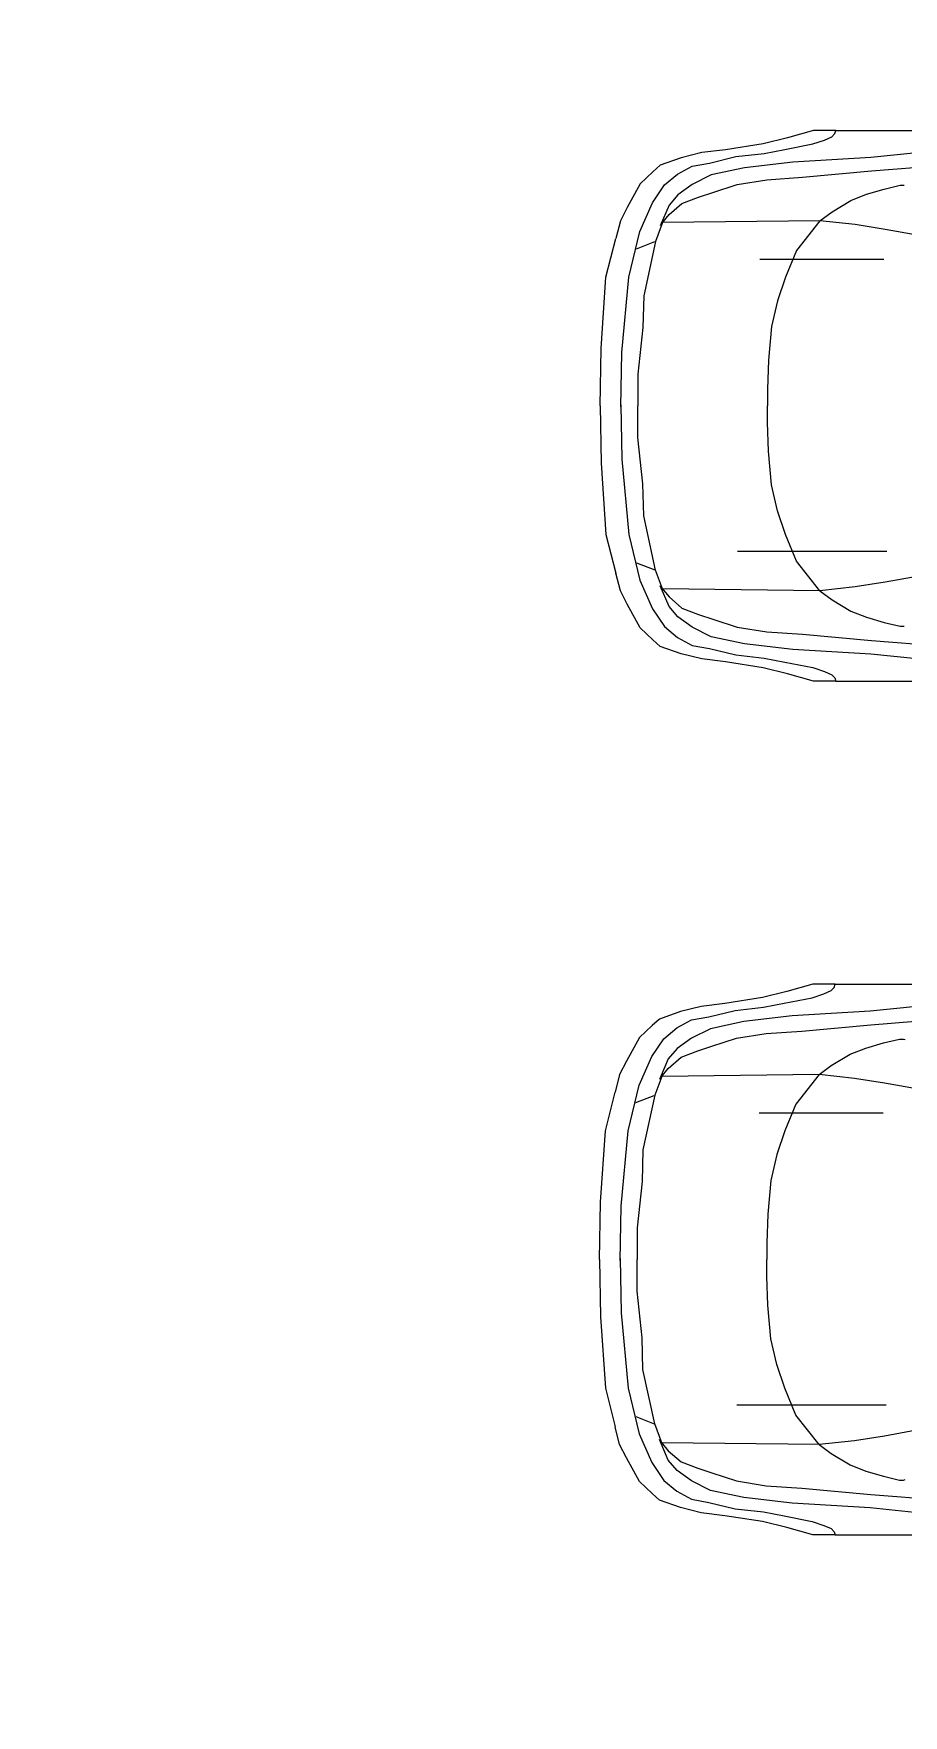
# Model space of a CAD drawing. Header units: millimetres. Extents: x 10193 to 57833, y 9963 to 44360.
# Drawn here: x 50660 to 53434, y 23817 to 29179 of the extents above; entities that cross this region are included whole.
import ezdxf

# ---------------------------------------------------------------- set-up
doc = ezdxf.new("R2010")
doc.units = ezdxf.units.MM
doc.layers.add('free-dwg.com', color=7, linetype='Continuous')
doc.layers.add('Стены', color=7, linetype='Continuous')

msp = doc.modelspace()

# ---------------------------------------------------------------- hatches: boundary and pattern name
at = {"layer": 'Стены'}
h = msp.add_hatch(dxfattribs=at)
h.set_pattern_fill('ANSI32', color=256, scale=10)
h.paths.add_polyline_path([(57833.4, 42702.7), (10593.4, 42702.7), (10593.4, 9962.7), (26833.4, 9962.7), (26833.4, 14962.7), (57833.4, 14962.7)])
h.paths.add_polyline_path([(10713.4, 42582.7), (57713.4, 42582.7), (57713.4, 15082.7), (26713.4, 15082.7), (26713.4, 10082.7), (10713.4, 10082.7)], flags=16)
h.paths.add_polyline_path([(10963.4, 42332.7), (57463.4, 42332.7), (57463.4, 15332.7), (26463.4, 15332.7), (26463.4, 10332.7), (10963.4, 10332.7)], flags=0)
h.paths.add_polyline_path([(57463.4, 42332.7), (10963.4, 42332.7), (10963.4, 10332.7), (26463.4, 10332.7), (26463.4, 15332.7), (57463.4, 15332.7)], flags=0)
h = msp.add_hatch(dxfattribs=at)
h.set_pattern_fill('ANSI36', color=256, scale=10)
h.paths.add_polyline_path([(57713.4, 42582.7), (10713.4, 42582.7), (10713.4, 10082.7), (26713.4, 10082.7), (26713.4, 15082.7), (57713.4, 15082.7)])
h.paths.add_polyline_path([(10963.4, 42332.7), (57463.4, 42332.7), (57463.4, 15332.7), (26463.4, 15332.7), (26463.4, 10332.7), (10963.4, 10332.7)], flags=16)

# ---------------------------------------------------------------- linework, layer by layer
at = {"layer": 'free-dwg.com'}
for p, q in [((53147.4, 28870.7), (53064.8, 28847.2)), ((53218.5, 28870.7), (53147.4, 28870.7)), ((53183, 28840.3), (53205.8, 28850.4)), ((53205.8, 28850.4), (53215.9, 28860.6)), ((53215.9, 28860.6), (53218.5, 28870.7)), ((53218.5, 28870.7), (53616.2, 28870.7)), ((52791, 28800), (52724.9, 28783.5)), ((52866.5, 28809.4), (52791, 28800)), ((52986.9, 28828.3), (52866.5, 28809.4)), ((52899.3, 28787.2), (52990.5, 28797.3)), ((53064.8, 28847.2), (52986.9, 28828.3)), ((52990.5, 28797.3), (53056.4, 28809.9)), ((53056.4, 28809.9), (53145, 28827.7)), ((53145, 28827.7), (53183, 28840.3)), ((53626.3, 28815), (53329.9, 28784.6)), ((52658.8, 28759.9), (52635.2, 28738.7)), ((52724.9, 28783.5), (52658.8, 28759.9)), ((52713.3, 28731.8), (52760.7, 28757.1)), ((52760.7, 28757.1), (52815.7, 28766.9)), ((52815.7, 28766.9), (52899.3, 28787.2)), ((52927.2, 28751.7), (52820.8, 28729)), ((53081.7, 28769.5), (52927.2, 28751.7)), ((53329.9, 28784.6), (53081.7, 28769.5)), ((53112.1, 28721.4), (53332.5, 28741.6)), ((53332.5, 28741.6), (53654.1, 28766.9)), ((52595.1, 28701), (52552.6, 28625.5)), ((52635.2, 28738.7), (52595.1, 28701)), ((52634.2, 28640.2), (52672.2, 28697)), ((52672.2, 28697), (52713.3, 28731.8)), ((52760, 28698.6), (52714.4, 28665.7)), ((52820.8, 28729), (52760, 28698.6)), ((52825.9, 28673.3), (52904.4, 28698.6)), ((52904.4, 28698.6), (52998.1, 28713.8)), ((52998.1, 28713.8), (53112.1, 28721.4)), ((53372.7, 28683.8), (53424.1, 28695.9)), ((53424.1, 28695.9), (53436.2, 28695.9)), ((52593.1, 28548.6), (52634.2, 28640.2)), ((52714.4, 28665.7), (52686.6, 28632.8)), ((52686.6, 28602.4), (52727.1, 28637.9)), ((52727.1, 28637.9), (52780.3, 28658.1)), ((52780.3, 28658.1), (52825.9, 28673.3)), ((53206.5, 28611.3), (53266.9, 28647.6)), ((53266.9, 28647.6), (53316.8, 28667.2)), ((53316.8, 28667.2), (53372.7, 28683.8)), ((52531.4, 28583), (52517.2, 28526.5)), ((52552.6, 28625.5), (52531.4, 28583)), ((52686.6, 28632.8), (52658.7, 28567)), ((52663.8, 28574.6), (52686.6, 28602.4)), ((53167.2, 28582.7), (52665.8, 28577)), ((53167.2, 28582.7), (53092.7, 28488.5)), ((53167.2, 28582.7), (53206.5, 28611.3)), ((53280.5, 28570.6), (53167.2, 28582.7)), ((52558.3, 28403.3), (52593.1, 28548.6)), ((52665.8, 28577), (52643.7, 28517)), ((53375.7, 28555.5), (53280.5, 28570.6)), ((53478.5, 28537.4), (53375.7, 28555.5)), ((52485.6, 28403.3), (52517.2, 28526.5)), ((52582.7, 28493.6), (52641, 28516.4)), ((52643.7, 28517), (52605.8, 28343.2)), ((53092.7, 28488.5), (53057.9, 28403.3)), ((53371.6, 28459.7), (52976.1, 28459.7)), ((52469.8, 28175.8), (52485.6, 28403.3)), ((52536.2, 28163.2), (52558.3, 28403.3)), ((53057.9, 28403.3), (53032.6, 28327.4)), ((52605.8, 28343.2), (52602.6, 28242.1)), ((53032.6, 28327.4), (53013.6, 28245.3)), ((52602.6, 28242.1), (52586.8, 28093.7)), ((53013.6, 28245.3), (53004.2, 28137.9)), ((52466.6, 27992.6), (52469.8, 28175.8)), ((52533, 27989.4), (52536.2, 28163.2)), ((53004.2, 28137.9), (53001, 28046.3)), ((52586.8, 28093.7), (52586.8, 27992.8)), ((53001, 28046.3), (53001, 27992.8)), ((52466.6, 27993.1), (52469.8, 27809.9)), ((52533, 27996.3), (52536.2, 27822.5)), ((52586.8, 27892), (52586.8, 27992.8)), ((53001, 27939.4), (53001, 27992.8)), ((53004.2, 27847.8), (53001, 27939.4)), ((52602.6, 27743.5), (52586.8, 27892)), ((53013.6, 27740.4), (53004.2, 27847.8)), ((52469.8, 27809.9), (52485.6, 27582.4)), ((52536.2, 27822.5), (52558.3, 27582.4)), ((52605.8, 27642.5), (52602.6, 27743.5)), ((53032.6, 27658.2), (53013.6, 27740.4)), ((52643.7, 27468.7), (52605.8, 27642.5)), ((53057.9, 27582.4), (53032.6, 27658.2)), ((52485.6, 27582.4), (52517.2, 27459.2)), ((52558.3, 27582.4), (52593.1, 27437.1)), ((53092.7, 27497.1), (53057.9, 27582.4)), ((53381.1, 27528.2), (52905.4, 27528.2)), ((52531.4, 27402.6), (52517.2, 27459.2)), ((52582.7, 27492.1), (52641, 27469.3)), ((52665.8, 27408.7), (52643.7, 27468.7)), ((53167.2, 27403), (53092.7, 27497.1)), ((52552.6, 27360.2), (52531.4, 27402.6)), ((52593.1, 27437.1), (52634.2, 27345.5)), ((52686.6, 27352.9), (52658.7, 27418.7)), ((52663.8, 27411.1), (52686.6, 27383.3)), ((53167.2, 27403), (52665.8, 27408.7)), ((53280.5, 27415.1), (53167.2, 27403)), ((53167.2, 27403), (53206.5, 27374.3)), ((53375.7, 27430.2), (53280.5, 27415.1)), ((53478.5, 27448.3), (53375.7, 27430.2)), ((52595.1, 27284.7), (52552.6, 27360.2)), ((52686.6, 27383.3), (52727.1, 27347.8)), ((52714.4, 27320), (52686.6, 27352.9)), ((52727.1, 27347.8), (52780.3, 27327.6)), ((53206.5, 27374.3), (53266.9, 27338.1)), ((52634.2, 27345.5), (52672.2, 27288.6)), ((52760, 27287.1), (52714.4, 27320)), ((52780.3, 27327.6), (52825.9, 27312.4)), ((52825.9, 27312.4), (52904.4, 27287.1)), ((53266.9, 27338.1), (53316.8, 27318.5)), ((53316.8, 27318.5), (53372.7, 27301.9)), ((53372.7, 27301.9), (53424.1, 27289.8)), ((52635.2, 27247), (52595.1, 27284.7)), ((52658.8, 27225.8), (52635.2, 27247)), ((52672.2, 27288.6), (52713.3, 27253.9)), ((52713.3, 27253.9), (52760.7, 27228.6)), ((52820.8, 27256.7), (52760, 27287.1)), ((52927.2, 27233.9), (52820.8, 27256.7)), ((52904.4, 27287.1), (52998.1, 27271.9)), ((52998.1, 27271.9), (53112.1, 27264.3)), ((53112.1, 27264.3), (53332.5, 27244.1)), ((53332.5, 27244.1), (53654.1, 27218.8)), ((53424.1, 27289.8), (53436.2, 27289.8)), ((52724.9, 27202.2), (52658.8, 27225.8)), ((52791, 27185.7), (52724.9, 27202.2)), ((52760.7, 27228.6), (52815.7, 27218.8)), ((52815.7, 27218.8), (52899.3, 27198.5)), ((52899.3, 27198.5), (52990.5, 27188.4)), ((53081.7, 27216.2), (52927.2, 27233.9)), ((52990.5, 27188.4), (53056.4, 27175.7)), ((53329.9, 27201), (53081.7, 27216.2)), ((53626.3, 27170.7), (53329.9, 27201)), ((52866.5, 27176.3), (52791, 27185.7)), ((52986.9, 27157.4), (52866.5, 27176.3)), ((53064.8, 27138.5), (52986.9, 27157.4)), ((53056.4, 27175.7), (53145, 27158)), ((53147.4, 27114.9), (53064.8, 27138.5)), ((53145, 27158), (53183, 27145.4)), ((53183, 27145.4), (53205.8, 27135.3)), ((53205.8, 27135.3), (53215.9, 27125.1)), ((53218.5, 27115), (53147.4, 27114.9)), ((53215.9, 27125.1), (53218.5, 27115)), ((53218.5, 27115), (53616.2, 27115)), ((53062.6, 26124.9), (52984.8, 26106)), ((53145.3, 26148.5), (53062.6, 26124.9)), ((53142.9, 26105.4), (53180.9, 26118)), ((53216.3, 26148.4), (53145.3, 26148.5)), ((53180.9, 26118), (53203.7, 26128.2)), ((53203.7, 26128.2), (53213.8, 26138.3)), ((53213.8, 26138.3), (53216.3, 26148.4)), ((53216.3, 26148.4), (53614, 26148.4)), ((52722.8, 26061.2), (52656.7, 26037.6)), ((52788.9, 26077.7), (52722.8, 26061.2)), ((52864.4, 26087.2), (52788.9, 26077.7)), ((52813.6, 26044.7), (52897.2, 26064.9)), ((52984.8, 26106), (52864.4, 26087.2)), ((52897.2, 26064.9), (52988.4, 26075)), ((52988.4, 26075), (53054.2, 26087.7)), ((53054.2, 26087.7), (53142.9, 26105.4)), ((53327.8, 26062.4), (53079.6, 26047.2)), ((53624.1, 26092.7), (53327.8, 26062.4)), ((52633.1, 26016.4), (52592.9, 25978.7)), ((52656.7, 26037.6), (52633.1, 26016.4)), ((52670, 25974.8), (52711.1, 26009.5)), ((52711.1, 26009.5), (52758.6, 26034.8)), ((52758.6, 26034.8), (52813.6, 26044.7)), ((52925, 26029.5), (52818.7, 26006.7)), ((53079.6, 26047.2), (52925, 26029.5)), ((53110, 25999.1), (53330.3, 26019.4)), ((53330.3, 26019.4), (53652, 26044.7)), ((52592.9, 25978.7), (52550.5, 25903.2)), ((52632.1, 25917.9), (52670, 25974.8)), ((52757.9, 25976.3), (52712.3, 25943.4)), ((52818.7, 26006.7), (52757.9, 25976.3)), ((52823.7, 25951), (52902.3, 25976.3)), ((52902.3, 25976.3), (52996, 25991.5)), ((52996, 25991.5), (53110, 25999.1)), ((53314.7, 25944.9), (53370.6, 25961.6)), ((53370.6, 25961.6), (53422, 25973.6)), ((53422, 25973.6), (53434, 25973.6)), ((53434, 25973.6), (53440.1, 25972.1)), ((52550.5, 25903.2), (52529.2, 25860.8)), ((52591, 25826.3), (52632.1, 25917.9)), ((52684.4, 25910.5), (52656.6, 25844.7)), ((52712.3, 25943.4), (52684.4, 25910.5)), ((52684.4, 25880.2), (52724.9, 25915.6)), ((52724.9, 25915.6), (52778.1, 25935.8)), ((52778.1, 25935.8), (52823.7, 25951)), ((53204.3, 25889.1), (53264.8, 25925.3)), ((53264.8, 25925.3), (53314.7, 25944.9)), ((52529.2, 25860.8), (52515.1, 25804.2)), ((52663.7, 25854.7), (52641.6, 25794.7)), ((52661.6, 25852.3), (52684.4, 25880.2)), ((53165.1, 25860.4), (52663.7, 25854.7)), ((53165.1, 25860.4), (53090.6, 25766.3)), ((53165.1, 25860.4), (53204.3, 25889.1)), ((53278.4, 25848.3), (53165.1, 25860.4)), ((53373.6, 25833.2), (53278.4, 25848.3)), ((52483.5, 25681), (52515.1, 25804.2)), ((52556.2, 25681), (52591, 25826.3)), ((52580.6, 25771.4), (52638.8, 25794.1)), ((52641.6, 25794.7), (52603.6, 25621)), ((53476.4, 25815.1), (53373.6, 25833.2)), ((53090.6, 25766.3), (53055.8, 25681)), ((53369.5, 25737.4), (52973.9, 25737.4)), ((52467.7, 25453.5), (52483.5, 25681)), ((52534.1, 25440.9), (52556.2, 25681)), ((53055.8, 25681), (53030.5, 25605.2)), ((52603.6, 25621), (52600.5, 25519.9)), ((53030.5, 25605.2), (53011.5, 25523)), ((52600.5, 25519.9), (52584.6, 25371.4)), ((53011.5, 25523), (53002, 25415.6)), ((52464.5, 25270.3), (52467.7, 25453.5)), ((52530.9, 25267.2), (52534.1, 25440.9)), ((52584.6, 25371.4), (52584.6, 25270.6)), ((53002, 25415.6), (52998.9, 25324)), ((52998.9, 25324), (52998.9, 25270.6)), ((52464.5, 25270.8), (52467.7, 25087.6)), ((52530.9, 25274), (52534.1, 25100.3)), ((52584.6, 25169.8), (52584.6, 25270.6)), ((52998.9, 25217.1), (52998.9, 25270.6)), ((53002, 25125.5), (52998.9, 25217.1)), ((52600.5, 25021.3), (52584.6, 25169.8)), ((52534.1, 25100.3), (52556.2, 24860.2)), ((53011.5, 25018.1), (53002, 25125.5)), ((52467.7, 25087.6), (52483.5, 24860.2)), ((52603.6, 24920.2), (52600.5, 25021.3)), ((53030.5, 24936), (53011.5, 25018.1)), ((53055.8, 24860.2), (53030.5, 24936)), ((52641.6, 24746.4), (52603.6, 24920.2)), ((52483.5, 24860.2), (52515.1, 24737)), ((52556.2, 24860.2), (52591, 24714.9)), ((53090.6, 24774.9), (53055.8, 24860.2)), ((53378.9, 24805.9), (52903.3, 24805.9)), ((53165.1, 24680.8), (53090.6, 24774.9)), ((52529.2, 24680.4), (52515.1, 24737)), ((52580.6, 24769.8), (52638.8, 24747)), ((52663.7, 24686.4), (52641.6, 24746.4)), ((53476.4, 24726.1), (53373.6, 24707.9)), ((52550.5, 24637.9), (52529.2, 24680.4)), ((52591, 24714.9), (52632.1, 24623.2)), ((52684.4, 24630.6), (52656.6, 24696.4)), ((52661.6, 24688.8), (52684.4, 24661)), ((53165.1, 24680.8), (52663.7, 24686.4)), ((53278.4, 24692.8), (53165.1, 24680.8)), ((53165.1, 24680.8), (53204.3, 24652.1)), ((53373.6, 24707.9), (53278.4, 24692.8)), ((52592.9, 24562.5), (52550.5, 24637.9)), ((52632.1, 24623.2), (52670, 24566.4)), ((52684.4, 24661), (52724.9, 24625.6)), ((52712.3, 24597.7), (52684.4, 24630.6)), ((52724.9, 24625.6), (52778.1, 24605.3)), ((53204.3, 24652.1), (53264.8, 24615.8)), ((53264.8, 24615.8), (53314.7, 24596.2)), ((52633.1, 24524.7), (52592.9, 24562.5)), ((52670, 24566.4), (52711.1, 24531.6)), ((52757.9, 24564.8), (52712.3, 24597.7)), ((52818.7, 24534.5), (52757.9, 24564.8)), ((52778.1, 24605.3), (52823.7, 24590.1)), ((52823.7, 24590.1), (52902.3, 24564.8)), ((52902.3, 24564.8), (52996, 24549.6)), ((53314.7, 24596.2), (53370.6, 24579.6)), ((53370.6, 24579.6), (53422, 24567.5)), ((53422, 24567.5), (53434, 24567.5)), ((53434, 24567.5), (53440.1, 24569)), ((52656.7, 24503.5), (52633.1, 24524.7)), ((52711.1, 24531.6), (52758.6, 24506.4)), ((52758.6, 24506.4), (52813.6, 24496.5)), ((52925, 24511.7), (52818.7, 24534.5)), ((53079.6, 24494), (52925, 24511.7)), ((52996, 24549.6), (53110, 24542.1)), ((53110, 24542.1), (53330.3, 24521.8)), ((53330.3, 24521.8), (53652, 24496.5)), ((52722.8, 24479.9), (52656.7, 24503.5)), ((52788.9, 24463.4), (52722.8, 24479.9)), ((52864.4, 24454), (52788.9, 24463.4)), ((52813.6, 24496.5), (52897.2, 24476.3)), ((52984.8, 24435.1), (52864.4, 24454)), ((52897.2, 24476.3), (52988.4, 24466.1)), ((52988.4, 24466.1), (53054.2, 24453.5)), ((53054.2, 24453.5), (53142.9, 24435.8)), ((53327.8, 24478.8), (53079.6, 24494)), ((53624.1, 24448.4), (53327.8, 24478.8)), ((53062.6, 24416.3), (52984.8, 24435.1)), ((53145.3, 24392.7), (53062.6, 24416.3)), ((53142.9, 24435.8), (53180.9, 24423.1)), ((53180.9, 24423.1), (53203.7, 24413)), ((53203.7, 24413), (53213.8, 24402.9)), ((53213.8, 24402.9), (53216.3, 24392.7)), ((53216.3, 24392.7), (53145.3, 24392.7)), ((53216.3, 24392.7), (53614, 24392.7))]:
    msp.add_line(p, q, dxfattribs=at)

doc.saveas('drawing.dxf')
